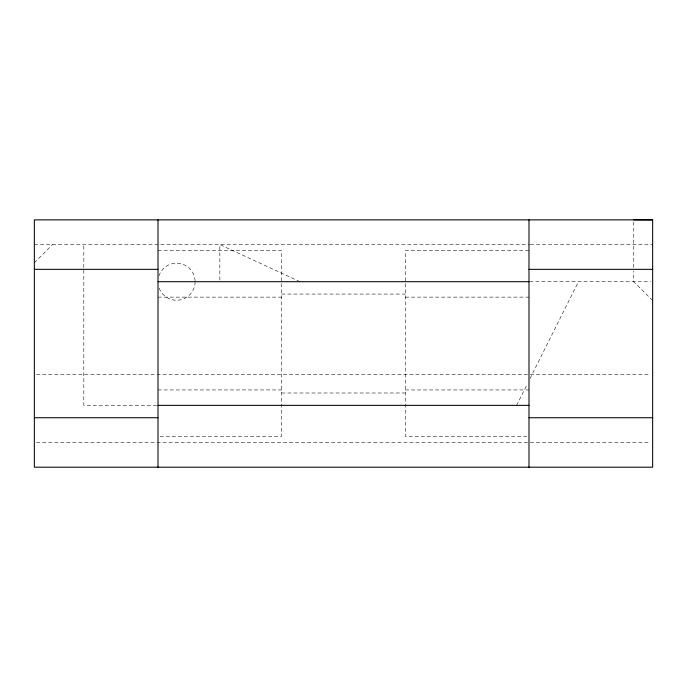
<?xml version="1.0" encoding="UTF-8"?>
<svg xmlns="http://www.w3.org/2000/svg" width="687" height="687" viewBox="0 0 687 687"><rect width="100%" height="100%" fill="white"/><g stroke="black" fill="none" stroke-linecap="round" stroke-linejoin="round"><path stroke-width="0.52" stroke-dasharray="3.44 2.58" d="M516.624 405.364L527.169 384.273M530.046 378.52L578.454 281.704M34.35 262.752L52.495 244.606M34.35 244.606L529.205 244.606M530.278 244.606L652.65 244.606M158.01 250.721L281.67 250.721L281.67 436.348L158.01 436.348M528.99 250.721L405.33 250.721L405.33 436.348L528.99 436.348M529.668 281.704L650.555 281.764M281.67 294.07L405.33 294.07M158.01 297.127L281.67 297.127M405.33 297.127L528.99 297.127M36.497 374.449L529.205 374.449M530.278 374.449L650.503 374.449M158.01 389.941L281.67 389.941M405.33 389.941L528.99 389.941M281.67 392.998L405.33 392.998M156.662 405.364L83.814 405.364L83.814 244.606M36.497 442.462L529.205 442.462M530.278 442.462L650.503 442.462M300.03 281.704L219.84 244.606L219.84 280.648M652.65 300.597L633.758 281.704L633.758 271.03M633.758 221.944L633.758 269.965M195.108 281.704A18.549 18.549 0 0 1 158.92 287.432M158.92 275.976A18.549 18.549 0 0 1 195.082 280.743"/><path stroke-width="1.03" d="M652.65 219.874L34.35 219.874L34.35 467.194L652.65 467.194L652.65 219.874L633.758 219.806M34.35 269.338L158.01 269.338M528.99 269.338L652.65 269.338M158.01 281.704L528.99 281.704M158.01 405.364L528.99 405.364M34.35 417.73L158.01 417.73M528.99 417.73L652.65 417.73M528.99 219.874L528.99 467.194M158.01 219.874L158.01 467.194"/></g></svg>
